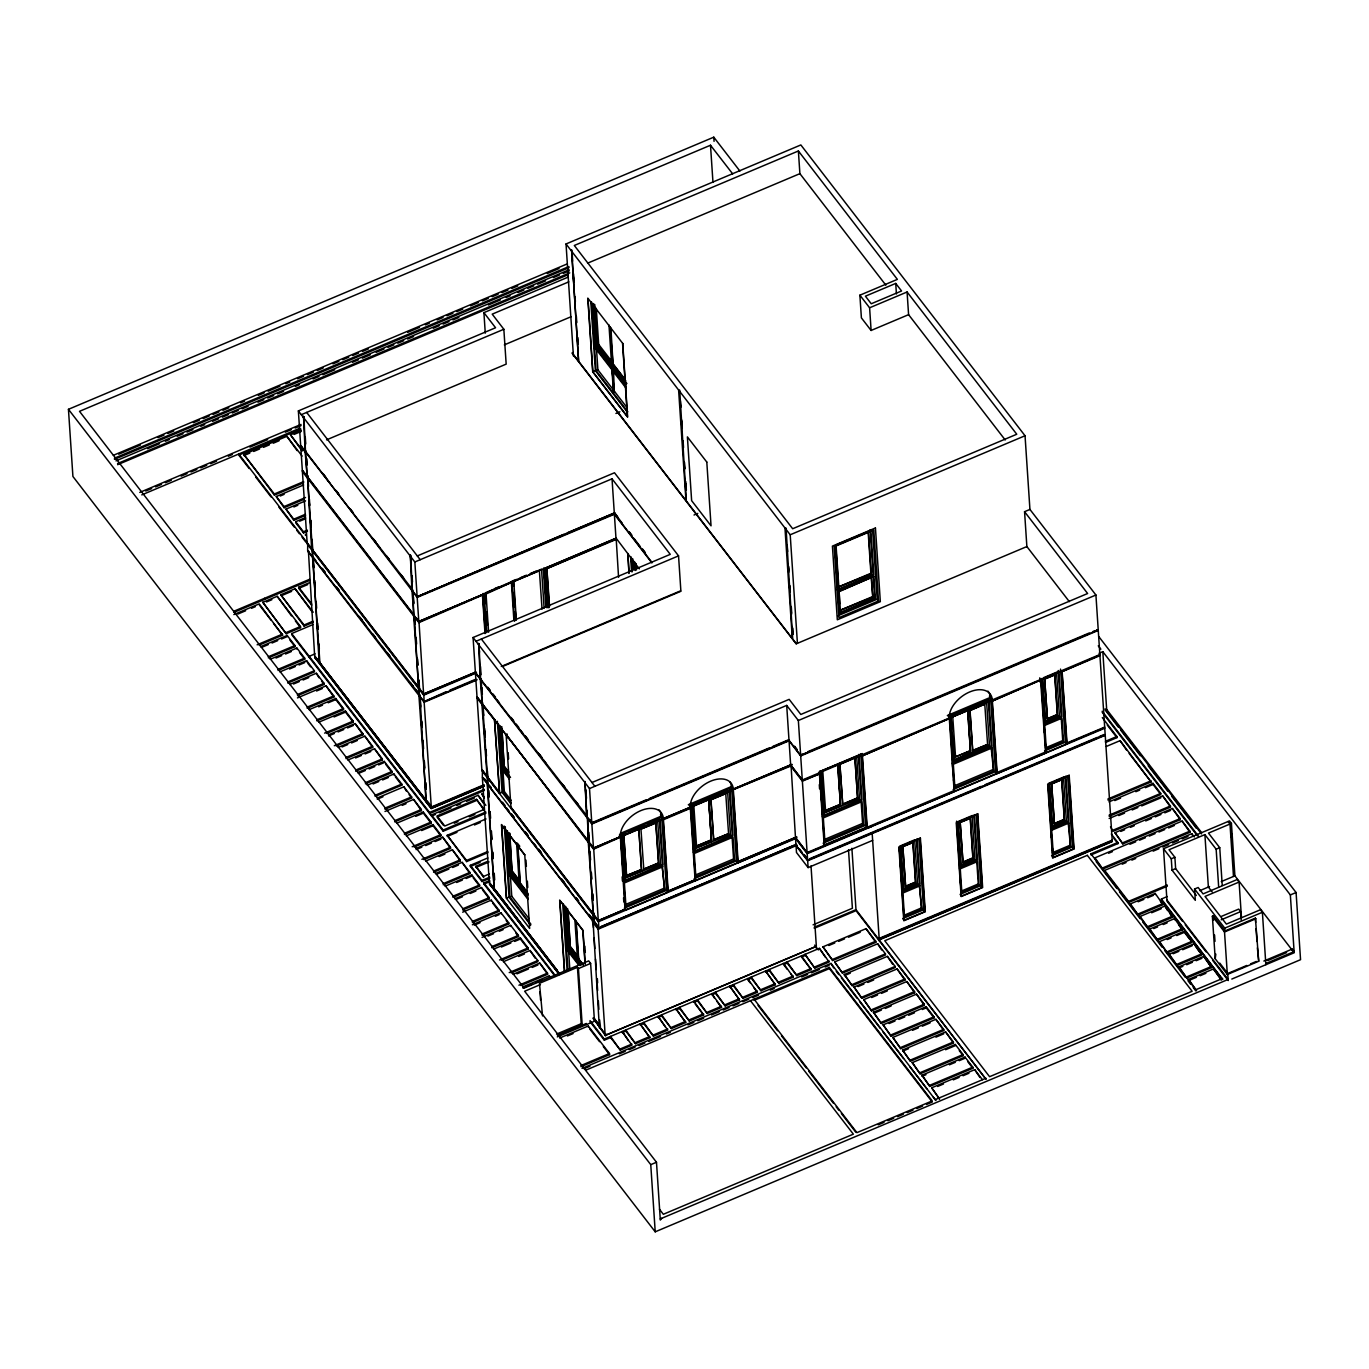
<?xml version="1.0" encoding="UTF-8"?>
<svg xmlns="http://www.w3.org/2000/svg" width="1369" height="1369" viewBox="0 0 1369 1369"><rect width="100%" height="100%" fill="white"/><g stroke="black" fill="none" stroke-linecap="round" stroke-linejoin="round"><path stroke-width="1.5" d="M483.924 786.285L431.201 808.531C430.807 802.422 420.505 794.944 431.115 807.111L484.01 784.762M618.566 577.273L616.153 538.205L546.779 567.468L549.26 607.562M302.891 470.799L307.152 476.326L305.184 452.112L300.735 446.328L307.152 542.963L311.602 548.747L307.546 476.84L413.917 614.818L411.949 590.604L306.297 452.318M312.834 556.105L307.58 477.405M415.697 689.548L419.598 694.596L312.491 556.909L311.704 539.078M319.918 662.938L312.543 557.474L418.914 695.452L426.255 800.454L319.507 662.322L425.879 800.317M320.312 663.435L319.884 662.459M311.995 549.26L418.743 687.375L413.626 615.828L413.044 590.809M418.88 694.887L414.345 615.896L414.927 624.35M415.954 618.839L415.868 617.71M476.823 679.452L424.116 701.681L419.256 695.401L418.606 679.691M477.593 697.42L482.23 703.426L480.262 679.212L475.419 672.932L481.837 769.583L487.056 775.983L481.922 704.436L481.358 679.418M484.558 778.875L487.894 783.188L482.658 704.505M426.649 800.951L425.964 801.738L420.009 695.657M427.077 801.926L431.338 807.556L484.044 785.327M494.911 720.385L482.316 704.932M593.427 914.321L593.547 921.474L487.569 784.009L487.056 770.422M559.647 973.855L494.945 889.559L494.277 890.346L487.604 784.574L490.923 787.654M495.39 890.534L557.474 971.169M593.838 915.022L593.941 921.97L598.783 928.268L598.51 921.063L510.962 807.351L593.41 913.962L588.294 842.414L587.729 817.379M593.547 921.474L588.328 831.787M605.577 1035.939L593.906 1018.45M796.741 836.887L737.925 861.683L795.475 837.469L795.543 838.598L598.356 921.748L593.496 915.467M412.343 591.1L417.186 597.397L418.794 621.492L482.418 594.659L485.02 633.59M418.794 621.492L616.153 538.205L639.323 568.888M416.262 617.847L418.965 621.372L423.603 694.032L475.556 672.076M431.303 806.991L424.15 702.246L419.308 695.965M587.01 817.687L591.87 823.984L593.462 848.078L620.345 836.733A24.488 15.35 -37.6 0 1 640.726 810.653A24.488 15.35 -37.6 0 1 663.366 818.594L668.26 892.28L668.021 891.168L695.076 879.805L695.161 880.934L690.267 807.248A24.488 15.35 -37.6 0 1 710.648 781.169A24.488 15.35 -37.6 0 1 733.288 789.109L738.182 862.795L796.792 837.452M598.287 920.618L625.171 909.29L598.287 920.618L593.65 847.959L590.159 843.424M867.279 828.365L871.728 826.5M1098.948 636.79L1296.084 892.52L1300.55 959.686L655.221 1231.826L72.916 476.48L68.45 409.314L713.779 137.174L739.893 171.039M732.689 173.88L710.494 145.234L79.505 411.333L524.156 988.11L588.687 960.901L590.621 963.417L594.471 1021.24L557.303 1036.898M573.423 356.043L566.03 243.973L800.848 144.943L1025.039 435.753L1029.933 509.439L1095.919 595.019L1098.229 629.877L800.66 755.363L789.006 740.27L786.696 705.411L589.509 788.561L591.819 823.419L789.006 740.27M871.112 330.494L861.392 317.865L859.886 295.191L897.362 279.379L798.384 150.984L574.313 245.479L792.668 528.742L1016.756 434.247L907.082 291.991L869.606 307.785L871.112 330.459L908.588 314.665L907.082 291.991M578.608 361.296L571.592 249.962L578.608 361.296L685.955 500.541L678.613 390.028L571.267 250.767M113.353 455.312L566.492 264.217M118.727 454.217L140.357 445.096M158.034 437.635L163.938 435.154M167.874 433.494L173.76 431.013M193.423 422.713L199.326 420.232M203.245 418.572L209.149 416.09M213.085 414.431L218.972 411.949M222.907 410.289L228.811 407.791M240.602 402.828L244.538 401.168M258.296 395.367L264.183 392.869M268.119 391.226L279.909 386.246M285.813 383.765L289.749 382.105M297.603 378.785L303.507 376.304M307.426 374.644L313.33 372.146M317.266 370.503L323.152 368.004M332.992 363.863L338.879 361.382M342.815 359.722L348.719 357.223M352.654 355.581L358.541 353.082M362.477 351.422L368.364 348.941M407.688 332.359L419.479 327.396M425.383 324.898L429.301 323.238M437.173 319.935L443.077 317.437M446.996 315.777L452.899 313.296M456.835 311.636L462.722 309.154M470.594 305.835L478.448 302.515M482.384 300.855L488.288 298.374M492.207 296.714L498.111 294.232M502.047 292.572L507.933 290.091M511.869 288.431L517.773 285.933M547.258 273.509L559.048 268.529M114.38 458.221L568.956 266.527M114.448 459.351L569.042 267.657M115.989 460.874L569.128 269.796M147.595 448.724L159.403 443.744M165.324 441.246L169.26 439.586M177.149 436.266L183.052 433.768M186.988 432.108L192.909 429.609M200.781 426.289L204.717 424.63M212.606 421.31L218.51 418.811M222.463 417.151L228.366 414.653M232.302 412.993L238.223 410.495M242.159 408.835L248.063 406.353M257.92 402.195L263.823 399.697M267.759 398.037L273.68 395.555M277.616 393.878L283.537 391.397M295.345 386.4L299.298 384.74M313.073 378.939L318.994 376.441M322.93 374.781L334.755 369.784M352.483 362.306L358.387 359.825M362.34 358.165L370.212 354.845M376.133 352.346L384.005 349.027M387.94 347.367L393.861 344.868M397.797 343.208L403.701 340.71M407.654 339.05L413.558 336.552M433.254 328.252L439.175 325.754M443.111 324.094L449.015 321.595M452.968 319.935L458.872 317.454M488.425 304.979L500.25 299.999M506.154 297.501L510.089 295.841M517.978 292.521L523.882 290.04M527.835 288.363L533.739 285.881M537.675 284.222L545.564 280.885M553.435 277.565L559.356 275.083M563.292 273.424L569.196 270.925M587.609 263.173L799.89 173.658L798.384 150.984M117.546 463.561L569.744 272.859M117.614 464.69L567.844 274.827M485.276 333.146L483.907 312.645L568.015 277.171M568.819 281.843L492.207 314.151L503.843 329.262L506.171 364.12L326.558 439.86M304.312 449.237L305.869 451.24L300.684 445.764L298.374 410.905L495.561 327.756L483.907 312.645M301.283 414.687L503.843 329.262M305.15 451.548L303.542 416.381L304.346 423.038M410.033 586.36L412.634 589.731L305.527 452.044L303.935 416.895M139.775 492.412L300.992 424.424M145.747 491.043L151.651 488.562M155.587 486.902L161.474 484.421M165.409 482.761L171.313 480.279M181.136 476.121L187.04 473.64M190.975 471.98L196.862 469.499M200.798 467.839L206.702 465.34M210.621 463.697L216.524 461.199M228.332 456.236L232.251 454.576M249.945 447.115L267.639 439.654M285.334 432.176L291.238 429.695M295.174 428.035L301.06 425.554M141.777 494.893L299.811 428.257M300.804 428.993L238.822 455.141L249.141 468.523M303.73 482.761L274.399 495.116L243.836 454.457L286.857 436.3L302.104 456.082M302.173 451.034L290.45 434.794L301.197 430.26M504.34 344.868L571.13 316.701M243.922 455.586L249.791 453.105M253.693 451.462L259.562 448.981M263.481 447.338L269.334 444.857M273.252 443.214L279.122 440.732M294.113 434.418L301.283 431.389M300.684 445.764L301.83 446.534M305.184 452.112L306.245 451.753M573.235 352.517L571.968 353.048L796.159 643.858L1026.87 546.556L1069.343 601.658M626.163 386.948L594.437 345.792L595.686 345.262L592.914 303.405M598.681 344.423L612.747 362.682L611.515 363.196L597.449 344.954L598.681 344.423L596.285 308.299M274.399 495.116L274.33 493.987L303.661 481.614M303.661 499.48L284.119 507.728L276.264 496.519L303.644 484.968M280.251 496.006L284.17 494.346M622.57 343.482L627.413 416.587L592.863 371.769L595.378 370.708L590.809 301.779M627.806 411.744L596.08 370.588L597.894 369.818L596.473 348.565M626.899 383.542L613.124 365.643L610.899 327.978M613.124 365.643L609.975 326.78M284.119 507.728L284.033 506.581L305.544 497.512M305.561 515.377L293.822 520.323L285.984 509.114L305.544 500.866M293.873 506.958L297.792 505.298M293.822 520.323L293.753 519.193L305.475 514.231M307.443 531.275L303.542 532.917L295.772 522.855L295.704 521.709L305.475 517.585M299.674 521.195L305.544 518.731M613.603 372.727L614.322 392.082L613.346 390.832L612.354 367.217M303.542 532.917L303.456 531.788L307.375 530.128M895.72 283.417L865.413 296.183L871.249 303.764L901.555 290.981L895.72 283.417L896.421 293.941M615.93 413.472L619.866 411.812M678.613 390.028L679.726 390.216L686.348 501.054L792.309 638.519L784.967 527.989L679.007 390.524M312.115 556.396L307.649 550.612L308.795 551.382M314.648 656.025L319.49 661.963L314.648 656.025L308.401 550.868M319.114 661.826L312.868 556.67M233.757 611.276L309.462 579.344M233.825 612.405L309.531 580.49M233.842 614.578L259.254 603.866L282.63 635.199L259.152 645.107M262.848 602.343L277.188 596.302L300.478 626.506L300.547 627.652L286.207 633.693L262.848 602.343L286.207 633.693M313.09 622.347L304.14 626.129L280.765 594.779L295.105 588.738L313.227 612.234M311.704 605.149L298.767 588.362L298.699 587.233L309.445 582.698M237.812 614.065L245.65 610.762M251.502 608.298L255.421 606.638M266.51 601.966L271.883 599.708M282.63 595.173L291.597 591.391M298.767 588.362L307.734 584.58M411.915 590.039L410.306 554.873L411.111 561.53M615.057 513.375L417.151 596.833L412.291 590.535L410.7 555.386M417.305 555.934L614.493 472.767L678.545 555.865L680.855 590.723L501.294 666.446M417.151 596.833L414.841 561.974L612.029 478.825L670.262 554.359L473.075 637.509L475.385 672.367L480.211 678.648L480.245 668.089M257.132 644.799L282.544 634.069M286.138 632.564L300.478 626.506M304.14 626.129L304.055 625L313.022 621.218M260.521 646.698L287.182 635.456L294.934 645.535L295.019 646.664L268.358 657.907M485.944 813.186L443.214 831.205L291.734 634.703L291.665 633.573L313.073 624.538M262.489 647.024L268.204 644.628M272.02 643.019L277.736 640.606M281.535 638.998L287.25 636.585L287.182 635.456M411.949 590.604L410.067 586.942M268.273 656.778L294.934 645.535M563.583 534.406L417.511 596.593L614.664 512.879L567.519 532.746M270.223 659.293L296.885 648.05L304.654 658.13L304.722 659.259L278.061 670.502M417.186 597.397L614.373 514.248L651.901 562.933M276.008 658.027L281.723 655.614M285.539 654.006L291.255 651.593M277.993 669.373L304.654 658.13M315.127 653.834L309.206 656.333L309.291 657.462M279.943 671.905L306.605 660.645L314.374 670.724L314.442 671.854L287.781 683.097M289.543 669.013L295.242 666.6M299.058 664.992L304.774 662.596M494.757 588.567L498.675 586.925M510.483 581.945L516.37 579.446M520.306 577.804L526.209 575.305M530.145 573.645L536.032 571.164M486.012 592.555L510.089 582.39M526.706 575.391L511.938 581.62L514.573 621.286M530.402 573.833L541.525 569.145L544.126 608.247M489.092 591.562L500.233 586.856M505.794 584.512L511.373 582.167L513.905 620.414M482.247 594.676L419.017 621.937L302.327 470.423M513.683 585.949L513.392 581.705L539.386 570.753L542.073 609.188M616.187 538.787L547.035 568.563L616.05 539.472M488.596 632.256L486.046 593.992L511.561 582.407M287.695 681.967L314.374 670.724M289.646 684.5L316.307 673.257L324.077 683.319L324.162 684.449L297.484 695.709M293.531 684.021L299.246 681.608M303.062 679.999L308.778 677.604M694.015 515.018L697.814 513.409M297.415 694.562L324.077 683.319M297.449 697.899L326.027 685.852L333.796 695.914L333.865 697.061L307.204 708.303M316.581 691.003L322.297 688.59M307.118 707.174L333.796 695.914M309.069 709.69L335.747 698.447L343.499 708.526L343.585 709.655L316.906 720.898M318.669 706.815L322.485 705.206M328.201 702.793L335.816 699.576L335.747 698.447M475.984 641.291L678.545 555.865M480.211 678.648L478.62 643.481L479.544 652.192M587.301 816.318L480.605 679.144L479.013 643.978M316.838 719.769L343.499 708.526M318.737 722.233L345.416 710.99L353.168 721.069L353.253 722.199L326.575 733.442M334.053 716.945L345.484 712.12L345.416 710.99M784.967 527.989L786.08 528.194L792.702 639.015L796.347 643.738M797.425 643.327L790.204 534.783L1025.039 435.753M324.607 733.117L353.168 721.069M418.914 695.452L419.975 695.093M423.603 694.032L476.104 672.076L476.532 673.137M475.608 672.658L423.825 694.477L424.116 701.681M328.457 734.828L355.119 723.585L362.888 733.664L362.956 734.794L336.295 746.037M475.745 673.206L423.688 695.178L418.828 688.881M328.526 735.974L334.241 733.562M338.057 731.953L343.773 729.54M347.572 727.932L353.288 725.519M503.279 666.19L680.889 591.288M445.918 691.824L424.476 701.441M449.819 690.181L475.197 679.469M424.15 702.246L476.857 680.017M480.262 679.212L481.323 678.836M334.31 745.711L362.888 733.664M338.16 747.44L364.838 736.18L372.59 746.259L372.676 747.388L346.015 758.631M342.045 746.961L347.76 744.548M351.576 742.939L357.292 740.526M836.818 561.838L835.706 545.084L870.752 530.47L873.73 575.151L837.725 590.33L837.143 589.577L873.148 574.398L870.171 529.717M838.855 587.404L836.065 545.547L868.476 531.891L871.266 573.748L838.495 586.942L870.906 573.269L868.117 531.412M345.929 757.502L372.59 746.259M347.88 760.035L374.541 748.792L382.31 758.854L382.379 759.983L355.718 771.243M355.581 757.947L361.296 755.534M365.095 753.943L370.811 751.53M355.649 770.097L382.31 758.854M357.6 772.629L384.261 761.386L392.03 771.449L392.099 772.595L365.437 783.838M359.568 772.955L365.283 770.559M369.1 768.95L374.815 766.537M378.614 764.929L384.33 762.516L384.261 761.386M365.352 782.709L392.03 771.449M501.807 726.631L504.134 766.554L508.481 772.184M367.303 785.224L393.964 773.981L401.733 784.061L401.802 785.19L375.14 796.433M373.087 783.958L378.802 781.545M382.618 779.936L388.334 777.524M1026.904 547.121L1024.56 511.698L1029.933 509.439M839.146 590.193L858.089 582.219M861.871 580.61L873.234 575.819L873.816 576.571L875.287 598.544L839.283 613.723L838.701 612.97L874.705 597.791L873.234 575.819M839.283 613.723L837.828 591.75L873.816 576.571M840.395 610.796L839.129 591.665L871.18 577.53L872.806 597.124L840.036 610.317L872.447 596.662M375.072 795.303L401.733 784.061M377.194 798.059L403.855 786.799L411.624 796.878L411.693 798.007L385.031 809.25M377.262 799.188L382.978 796.775M837.588 615.896L877.17 599.194L872.601 530.385M384.963 808.121L411.624 796.878M878.522 600.957L838.94 617.659L834.234 546.744L873.816 530.06L878.522 600.957L877.17 599.194M384.997 811.458L413.575 799.41L421.327 809.473L421.412 810.602L394.734 821.862M402.212 805.366L406.028 803.757M509.456 777.9L501.311 767.324L502.389 766.88L499.634 725.536M504.134 766.554L501.944 728.719M394.666 820.716L421.327 809.473M489.349 882.646L494.568 889.046L489.349 882.646L482.384 777.797L490.872 787.055M431.201 808.412L483.993 786.148M396.616 823.248L423.278 812.005L431.047 822.067L431.115 823.214L404.454 834.457M415.731 816.352L423.363 813.135L423.278 812.005M484.386 790.478L429.626 813.58L429.558 812.433L484.301 789.348M435.462 814.452L431.577 816.095L431.492 814.966L478.106 795.303L485.875 805.366M439.346 812.81L450.983 807.898M456.818 805.451L460.703 803.808M466.521 801.344L474.29 798.076M476.463 799.325L437.019 815.958L444.788 826.037L484.215 809.404L476.463 799.325L484.301 810.534M476.532 800.471L437.105 817.105L443.573 825.49M404.385 833.327L431.047 822.067M497.358 721.275L502.081 792.292L499.565 793.353L494.5 719.7L499.565 793.353L481.837 769.583M511.099 802.696L502.953 792.121L504.34 791.539L502.799 768.163M406.319 835.843L432.998 824.6L440.75 834.679L440.835 835.809L414.174 847.052M421.635 830.555L433.066 825.729L432.998 824.6M454.251 823.214L457.999 821.622M469.276 816.865L474.906 814.504M443.214 831.205L443.145 830.059L485.858 812.039M412.189 846.726L440.75 834.679M416.039 848.438L442.7 837.195L450.469 847.274L450.538 848.404L423.877 859.646M487.997 852.579L466.641 861.58L447.184 835.312L486.029 818.936M416.108 849.584L421.823 847.171M425.639 845.563L431.355 843.15M435.154 841.541L440.869 839.146M447.269 836.442L456.972 832.352M474.444 824.977L480.279 822.529M586.582 816.626L584.991 781.459L586.976 817.122L591.819 823.419M591.973 782.52L789.16 699.354L800.814 714.464L1087.619 593.513L1024.56 511.698M421.892 859.321L450.469 847.274M425.759 861.05L452.42 849.807L460.189 859.869L460.258 860.998L433.597 872.241M439.158 856.549L444.874 854.153M433.511 871.112L460.189 859.869M435.428 873.593L462.089 862.333L469.858 872.412L469.926 873.542L443.265 884.785M466.641 861.58L466.572 860.451L487.929 851.45M800.66 755.363L798.349 720.505L1095.919 595.019M437.395 873.918L448.827 869.093M452.643 867.484L458.358 865.088M489.811 878.282L482.042 881.568L470.406 866.457L470.32 865.328L487.809 857.952M511.339 807.488L511.031 808.48L506.136 734.794L588.602 841.405L586.89 810.157M470.406 866.457L480.108 862.367M586.976 817.122L587.284 810.67M483.685 877.529L475.847 866.337L487.124 861.58M475.933 867.467L489.075 861.922M443.18 883.655L469.858 872.412M591.442 822.906L645.74 800.009M649.659 798.367L769.053 748.004M772.972 746.362L788.63 739.756M588.841 818.833L592.195 823.18L789.383 740.03M591.87 823.984L789.057 740.834L800.694 755.945L807.624 860.228L1105.194 734.742L1098.263 630.459L800.694 755.945M445.13 886.188L471.792 874.945L479.561 885.007L479.629 886.137L452.968 897.397M456.63 882.492L462.346 880.096M466.162 878.487L471.877 876.074L471.792 874.945M489.246 874.021L483.616 876.4L475.847 866.337M482.042 881.568L481.974 880.438L489.743 877.153M528.006 898.064L508.293 872.481L509.371 872.019L506.598 830.418M555.164 976.405L483.993 884.083L483.907 882.954L489.777 880.472M528.006 894.915L510.243 871.865L511.133 871.488L508.566 832.643M452.899 896.25L479.561 885.007M520.066 881.773L512.023 871.334L509.816 833.208M483.993 884.083L489.845 881.602M454.85 898.783L481.512 887.54L489.281 897.602L489.349 898.749L462.688 909.991M456.818 899.108L462.534 896.712M470.166 893.495L475.864 891.082M800.266 754.867L806.033 753.104M807.624 751.769L1089.245 632.991M1093.181 631.331L1097.51 630.185M620.362 833.396L661.432 816.078A24.488 15.35 -37.6 0 0 659.019 809.832M688.316 804.732L731.337 786.593L733.288 789.109L791.932 764.33M631.708 830.983L637.475 828.553M699.696 802.32L705.463 799.872M625.137 834.132L621.269 835.774L624.298 881.533L663.007 865.208L659.978 819.449L648.358 824.343M629.004 832.506L634.805 830.059M638.69 828.416L644.491 825.969M729.882 789.964L732.928 835.723L694.22 852.048L691.174 806.29L702.793 801.395M706.661 799.753L727.949 790.786M625.428 878.59L622.57 835.672L657.685 820.852L660.543 863.788L624.931 877.974L641.599 870.941L638.844 829.426M690.096 807.282L690.335 808.377L663.452 819.723L663.195 818.628L690.267 807.248M695.332 849.122L692.474 806.187L727.606 791.385L730.447 834.303L694.853 848.489L711.504 841.456L708.663 798.538L711.504 841.456M593.462 848.078L790.649 764.912L802.302 780.022L1099.872 654.536M620.174 836.767L593.684 848.523L477.028 697.026M620.739 836.87L619.387 835.107L661.672 817.276L663.024 819.038L667.884 892.143L625.599 909.974L620.739 836.87L690.13 807.847M791.966 764.895L690.643 807.385L689.292 805.622L731.576 787.791L732.945 789.554L737.788 862.658L695.503 880.489L690.592 805.52L691.174 806.29M643.789 869.401L640.949 829.084L655.819 822.82L658.66 863.12L643.618 869.178L658.489 862.898L655.819 822.82M713.694 839.916L710.853 799.599L725.895 793.558L711.024 799.821L713.694 839.916L728.565 833.653L725.724 793.336M655.991 823.026L640.949 829.084M517.927 845.289L520.152 883.416L517.482 843.321L519.775 846.299M462.602 908.862L489.281 897.602M462.654 912.182L491.214 900.135L498.983 910.214L499.069 911.343L472.391 922.586M504.322 826.123L509.046 897.14L506.53 898.201L501.67 825.096L524.567 854.804M530.881 924.161L509.918 896.986L511.749 896.216L510.346 875.219M947.348 715.525L990.369 697.386A24.488 15.35 -37.6 0 0 987.956 691.14M990.591 698.584L948.306 716.415L949.675 718.177L991.96 700.346L990.591 698.584L995.451 771.688L996.82 773.451L954.518 791.282L949.607 716.312L988.315 700.004M1098.999 653.287L1102.815 651.678L1290.351 894.932L1294.184 952.756L1231.809 979.057M951.831 728.616L951.01 716.346L954.86 714.738M958.711 713.112L964.478 710.682M985.03 702.383L988.897 700.757L991.943 746.516L953.235 762.841L950.206 717.082L971.477 708.098M975.361 706.472L981.162 704.025M1043.537 677.706L1058.819 671.272L1061.848 716.74L1044.65 723.996L1044.068 723.243L1061.266 715.987L1058.237 670.519M840.053 764.278L854.923 757.998L857.593 798.093L842.722 804.356L839.881 764.056L842.722 804.356M1099.94 655.665L1062.31 671.546L1099.375 655.289M972.709 750.708L969.885 710.391L984.756 704.128L970.056 710.614L972.709 750.708L987.579 744.445L984.756 704.128M1044.65 678.87L1054.849 674.866L1057.484 714.669L1047.456 718.896L1044.65 678.87L1047.456 718.896M1044.821 679.092L1054.849 674.866M472.322 921.457L498.983 910.214M472.373 924.777L500.934 912.729L508.703 922.809L508.772 923.938L482.11 935.181M474.341 925.119L480.057 922.706M495.304 916.272L499.103 914.68M482.042 934.052L508.703 922.809M626.472 875.578L641.513 869.52L626.472 875.578L623.802 835.484L626.643 875.801M711.247 839.83L696.376 846.093L711.418 840.053L708.748 799.958M482.076 937.389L510.654 925.341L518.406 935.403L518.492 936.533L491.813 947.776M713.523 839.693L728.565 833.653M487.86 936.105L493.576 933.692M499.291 931.279L503.107 929.688M659.379 818.679L662.425 864.455L623.716 880.763L624.298 881.533M729.437 791.282L732.329 834.97L693.638 851.296L694.22 852.048M663.109 866.628L624.401 882.954L625.941 906.038L664.632 889.713L662.117 865.345L664.632 889.713M695.846 876.554L694.305 853.469L733.014 837.143L734.554 860.228L695.846 876.554L694.853 875.27L733.562 858.945L732.175 837.965M491.745 946.646L518.406 935.403M493.644 949.128L520.323 937.868L528.075 947.947L528.16 949.076L501.482 960.319M501.345 947.04L510.859 943.019M514.676 941.427L520.391 939.014L520.323 937.868M840.275 804.27L825.404 810.551L840.446 804.493L837.606 764.176M842.551 804.151L857.422 797.87M970.262 750.623L955.391 756.886L970.433 750.845L967.609 710.528L952.738 716.791L955.562 757.108M856.618 755.825L859.475 798.76L823.881 812.929L840.532 805.913L837.777 764.398L822.735 770.456L825.575 810.756M1047.285 718.674L1057.313 714.447L1054.678 674.643M972.538 750.486L987.579 744.445M986.621 702.177L989.462 745.095L954.347 759.915L970.535 752.248L967.678 709.33M858.911 754.405L861.94 800.181L823.248 816.489L822.666 815.736L861.358 799.41L858.466 755.739M988.452 702.075L991.361 745.763L952.653 762.088L953.235 762.841M1045.899 723.619L1057.364 718.793M824.874 840.994L823.334 817.909L862.042 801.584L863.582 824.686L824.874 840.994L823.881 839.727L862.59 823.402L861.187 802.405M1046.292 748.792L1044.735 725.416L1061.933 718.16L1063.491 741.536L1046.292 748.792L1045.266 743.555M954.86 787.346L953.337 764.261L992.029 747.936L991.053 746.653L993.569 771.021L954.86 787.346L953.457 779.765M663.657 888.43L624.948 904.755L625.941 906.038M499.514 959.994L528.075 947.947M599.382 1027.914L593.051 921.337L593.462 927.617M624.23 908.212L666.532 890.38L661.809 819.364M694.151 878.727L736.436 860.896L731.713 789.879M593.941 921.97L594.095 913.157M695.076 879.805L668.021 891.168M625 909.307L598.51 921.063L593.804 914.458M668.055 891.732L694.939 880.404M503.364 961.722L530.025 950.48L537.795 960.542L537.863 961.671L511.202 972.931M518.68 956.435L524.395 954.022M1102.815 651.678L1106.665 709.484L1105.228 710.083L1118.251 726.99M598.407 927.771L594.659 921.679M601.077 926.642L793.644 845.46M795.611 844.639L796.707 844.844M598.441 928.336L796.33 844.331M811.013 865.961L816.352 946.39L605.184 1035.443L598.133 929.175L796.758 845.409M580.08 965.607L566.526 948.015L567.605 947.553L564.832 905.953M581.243 963.964L568.477 947.399L569.367 947.023L566.783 908.177M509.217 972.589L537.795 960.542M578.3 957.307L570.24 946.869L568.186 910.864M953.885 786.063L992.576 769.737M1045.54 747.816L1062.738 740.561L1061.18 717.185M860.742 754.319L865.465 825.336L823.18 843.167L824.532 844.93L866.817 827.098L861.957 753.994L819.672 771.842L824.532 844.93M513.067 974.317L539.745 963.074L547.497 973.137L547.583 974.283L520.922 985.526M953.166 789.519L995.451 771.688M1044.598 750.965L1065.373 742.203L1060.513 669.099M516.952 973.838L528.383 969.03M532.199 967.421L537.914 965.008M954.107 790.597L807.111 852.579L795.475 837.469L791.025 765.049M1104.697 727.093L1066.862 742.991L1067.118 744.103L1062.087 671.015M1066.913 743.555L1104.201 727.846M1066.742 743.966L1045.95 752.728L1041.107 679.623L1061.882 670.861L1066.742 743.966L1065.373 742.203M1104.766 728.222L807.197 853.708L795.543 838.598L795.971 845.118L807.624 860.228M809.918 858.585L981.265 786.336M985.201 784.677L1097.459 737.326M1099.427 736.505L1104.081 734.537L1104.509 735.598M804.373 855.3L807.984 859.989L1104.133 735.102M872.652 840.378L808.121 867.604L807.659 860.793L1105.228 735.307L1112.295 841.576L879.257 939.853M583.297 964.786L578.693 958.813L577.496 959.104L574.912 920.259M518.937 985.201L547.497 973.137M522.787 986.912L549.448 975.669L549.534 976.799M1105.399 741.331L1116.882 736.488L1102.319 717.613M522.855 988.059L532.387 984.037M536.203 982.429L541.902 980.016M1105.485 742.46L1116.95 737.634L1116.882 736.488M557.474 1035.375L582.184 1024.953L578.437 968.567L577.461 967.301L539.472 983.336L542.518 1015.918M540.43 984.585L524.652 991.242L656.487 1162.247L660.32 1220.053L661.689 1218.324M578.437 968.567L590.621 963.417M1106.374 746.43L1120.082 740.646L1151.107 781.939L1108.034 800.095M915.074 839.676L899.792 846.128L902.821 891.595L901.538 880.507M972.435 815.479L957.153 821.93L960.182 867.398L959.601 866.645L976.781 859.39L973.907 815.992M1063.884 776.925L1048.586 783.376L1051.614 828.844L1051.033 828.091L1068.231 820.835L1065.339 777.438M956.623 823.026L977.415 814.264L982.257 887.369L961.483 896.13L960.131 894.368L980.906 885.606L976.183 814.589M902.821 846.47L913.003 842.465L915.656 882.269L905.628 886.496L902.821 846.47L905.628 886.496M960.182 822.273L970.364 818.268L973.017 858.072L962.989 862.299L960.182 822.273L962.989 862.299M1051.614 783.718L1061.814 779.714L1064.449 819.518L1054.421 823.744L1051.614 783.718L1054.421 823.744M902.992 846.692L913.003 842.465M960.354 822.495L970.364 818.268M1051.786 783.941L1061.814 779.714M1107.949 798.966L1151.038 780.809M813.1 924.828L852.391 908.263L848.506 849.79M905.457 886.273L915.485 882.047L912.832 842.243M962.818 862.076L972.846 857.85L970.193 818.046M1054.25 823.522L1064.278 819.295L1061.642 779.491M556.516 1034.108L581.209 1023.704L577.461 967.301M1108.993 801.875L1152.972 783.325L1160.741 793.387L1160.809 794.533L1109.181 816.3M814.213 927.275L855.984 909.666L851.894 848.284M1114.811 800.574L1120.544 798.161M1135.842 791.71L1139.658 790.101M1145.408 787.688L1153.057 784.454L1152.972 783.325M557.748 1035.529L586.308 1023.482L586.377 1024.611M902.239 890.843L919.42 883.587L916.546 840.172M814.264 928.302L856.053 910.676L986.074 1079.354L855.984 909.666M902.154 892.023L920.002 884.34L916.99 838.872M974.352 814.675L977.363 860.143L959.515 867.843L959.806 872.087M1051.512 837.794L1050.947 829.289L1068.813 821.605L1065.784 776.12M920.105 885.76L902.907 893.016L904.464 916.391L921.662 909.136L919.352 884.785L921.662 909.136M1053.257 853.64L1051.7 830.264L1068.898 823.009L1068.145 822.033L1070.455 846.401L1053.257 853.64L1052.076 846.299M559.681 1038.044L588.259 1025.997L609.462 1053.514L609.53 1054.643L580.969 1066.691M567.382 1035.974L573.098 1033.561M599.588 1019.802L600.358 1025.946M1109.112 815.171L1160.741 793.387M1109.147 818.491L1162.675 795.902L1170.444 805.982L1170.512 807.111L1113.151 831.308L1110.499 826.808M1118.781 815.582L1124.514 813.169M1132.163 809.952L1137.896 807.522M1141.729 805.913L1160.844 797.853M592.965 1018.245L605.902 1035.135L815.633 946.578L815.702 947.707M628.303 1040.474L622.176 1031.49L631.948 1045.197L620.294 1050.109L610.523 1036.401L610.608 1037.548L604.328 1040.183L604.259 1039.054L819.364 948.341L829.135 962.031L814.777 968.088L805.023 954.381L814.777 968.088M822.957 946.835L866.029 928.661L875.715 941.222L875.784 942.368L832.711 960.525L822.957 946.835L832.711 960.525M622.262 1032.637L625.838 1031.114L625.77 1029.984L635.524 1043.674L649.864 1037.634L640.11 1023.944L649.864 1037.634M640.179 1025.073L643.772 1023.55L643.687 1022.421L653.458 1036.128L667.798 1030.07L658.027 1016.38L665.368 1026.938M658.113 1017.509L661.689 1016.003L661.621 1014.857L671.375 1028.564L685.715 1022.506L675.961 1008.816L685.715 1022.506M676.029 1009.946L679.623 1008.44L679.537 1007.31L689.309 1021L703.649 1014.959L693.878 1001.252L693.963 1002.382L697.54 1000.876L697.471 999.746L707.225 1013.436L721.566 1007.396L711.812 993.689L714.31 997.967M711.88 994.835L715.474 993.312L715.388 992.183L725.159 1005.89L739.5 999.832L729.728 986.142L739.5 999.832M729.814 987.271L733.39 985.766L733.322 984.619L743.076 998.326L757.416 992.268L747.662 978.578M775.35 984.722L765.596 971.015L775.35 984.722L761.01 990.762L751.239 977.072L751.324 978.202L747.731 979.708L750.161 982.856M765.665 972.144L769.241 970.638L769.173 969.509L778.927 983.199L793.267 977.158L783.513 963.451M801.447 955.904L811.201 969.594L796.861 975.652L787.107 961.945L787.175 963.074L783.581 964.597L787.226 969.303M805.092 955.528L801.515 957.034L811.201 969.594M828.895 945.483L834.765 943.001M838.684 941.359L844.553 938.877M848.472 937.235L860.228 932.272M903.711 915.416L920.892 908.16M961.825 892.194L960.268 868.819L977.466 861.563L979.023 884.956L961.825 892.194L961.072 891.219L978.27 883.963L976.85 862.71M1052.504 852.665L1069.702 845.409M918.821 838.786L923.545 909.803L902.77 918.565L904.122 920.327L924.896 911.566L920.036 838.461L899.262 847.223L904.122 920.327M1051.563 855.813L1072.338 847.052L1067.632 776.035M1113.083 830.179L1170.444 805.982M1073.707 848.814L1052.915 857.576L1048.072 784.471L1068.847 775.71L1073.707 848.814L1072.338 847.052M1115.016 832.694L1172.377 808.497L1180.146 818.576L1180.232 819.706L1122.854 843.903L1115.016 832.694L1122.854 843.903M1120.835 831.411L1124.651 829.785M1130.4 827.372L1134.216 825.764M1145.699 820.921L1151.432 818.508M1155.248 816.882L1160.98 814.469M1164.814 812.861L1170.546 810.431M1112.278 841.285L879.24 939.562L878.984 938.467L1112.193 840.155M879.018 939.031L1112.056 840.754M580.884 1065.561L609.462 1053.514M620.208 1048.979L631.862 1044.051M635.456 1042.545L649.796 1036.504M653.372 1034.981L667.713 1028.94M671.306 1027.434L685.647 1021.377M689.223 1019.871L703.563 1013.813M707.157 1012.307L721.497 1006.266M725.074 1004.743L739.414 998.703M743.008 997.197L757.348 991.139M760.924 989.633L775.282 983.575M778.858 982.069L793.199 976.029M796.792 974.506L811.132 968.465M814.709 966.959L829.049 960.901M832.643 959.395L875.715 941.222M582.047 1068.402L831 963.417L935.883 1100.522L933.299 1097.168M834.645 961.911L877.666 943.771L885.435 953.834L885.503 954.98L842.483 973.119L834.645 961.911L842.483 973.119M1118.199 843.458L1090.99 854.941L1090.922 853.811L1117.806 842.465L1111.286 833.995M584.084 1068.71L589.953 1066.229M619.353 1053.839L625.239 1051.358M629.158 1049.698L635.045 1047.217M638.964 1045.574L644.85 1043.092M648.769 1041.433L660.525 1036.47M666.412 1033.989L670.331 1032.346M687.974 1024.902L693.843 1022.421M697.762 1020.761L703.649 1018.279M711.486 1014.977L719.341 1011.674M723.26 1010.014L729.129 1007.533M733.048 1005.89L738.935 1003.409M742.854 1001.749L748.74 999.267M752.659 997.625L758.546 995.143M770.302 990.181L774.221 988.521M801.669 976.953L807.539 974.471M811.458 972.829L819.312 969.509M825.182 967.027L829.101 965.385M1122.785 842.756L1180.146 818.576M585.932 1070.113L829.34 967.455L932.221 1100.898L856.926 1132.642L754.062 999.199L754.131 1000.328L829.426 968.585L829.34 967.455M1094.978 857.833L1182.097 821.092L1189.849 831.154L1189.935 832.301L1102.815 869.041L1094.978 857.833L1095.046 858.962M1108.599 853.246L1112.467 851.621M1129.887 844.262L1135.705 841.815M1139.573 840.19L1145.374 837.742M1149.258 836.1L1155.06 833.653M1158.927 832.027L1164.745 829.563M1168.613 827.937L1174.414 825.49M842.414 971.99L885.435 953.834M844.348 974.506L887.369 956.366L895.138 966.428L895.206 967.558L852.185 985.714L844.348 974.506L852.185 985.714M844.416 975.635L850.286 973.154M1102.729 867.895L1189.849 831.154M1104.749 871.557L1104.68 870.41L1191.8 833.67L1194.316 836.938M1122.169 864.198L1126.054 862.573M1131.855 860.126L1135.722 858.483M1153.143 851.142L1158.961 848.694M1162.829 847.052L1168.647 844.605M1172.514 842.979L1178.315 840.532M1182.183 838.889L1188.001 836.442M1182.628 921.423L1167.004 901.161L1163.513 848.729L1229.482 820.904L1231.433 823.419L1234.906 875.852L1292.901 951.079M1218.667 886.958L1216.151 849.208L1204.891 834.611L1169.04 849.738L1174.876 857.285L1175.629 868.613L1196.335 895.48M1231.433 823.419L1208.485 833.105L1219.745 847.702L1222.243 885.452M852.117 984.568L895.138 966.428M854.051 987.083L897.071 968.944L904.841 979.023L904.909 980.153L861.888 998.292L854.051 987.083L861.888 998.292M858.038 986.57L863.907 984.106M867.826 982.446L873.679 979.982M1241.461 917.709L1239.099 882.047L1237.148 879.531L1203.094 893.906L1198.166 887.506L1194.572 889.011L1195.325 900.34L1172.035 870.136L1171.282 858.791L1174.876 857.285M1230.697 834.474L1232.117 833.875M1230.885 837.315L1232.305 836.716M861.82 997.162L904.841 979.023M1216.151 849.208L1219.745 847.702M863.753 999.678L906.774 981.539L914.543 991.601L914.629 992.747L871.591 1010.887L863.753 999.678L871.591 1010.887M1172.035 870.136L1175.629 868.613M871.659 997.522L877.529 995.041M881.431 993.398L887.3 990.916M871.523 1009.757L914.543 991.601M1167.346 886.188L1128.621 902.513L1128.552 901.384L1167.278 885.059M1130.452 903.865L1155.196 893.427L1163.034 904.635L1138.289 915.074L1130.452 903.865L1130.537 904.995M873.456 1012.273L916.494 994.134L924.246 1004.196L924.332 1005.325L881.311 1023.482L873.456 1012.273L881.311 1023.482M875.493 1012.581L881.362 1010.1M885.281 1008.457L891.133 1005.975M1138.152 901.777L1143.851 899.382M1147.667 897.773L1153.365 895.36M1161.408 899.022L1222.705 979.571L1161.477 900.152L1161.408 899.022L1167.261 896.541M881.225 1022.335L924.246 1004.196M1138.221 913.927L1162.966 903.506M1199.826 890.654L1209.563 886.547M1221.268 881.602L1234.906 875.852M883.176 1024.851L926.197 1006.711L933.949 1016.791L934.034 1017.92L891.014 1036.059L883.176 1024.851L891.014 1036.059M1140.155 916.443L1164.899 906.021L1172.737 917.23L1148.009 927.652L1140.155 916.443L1140.24 917.589M889.114 1023.516L894.984 1021.052M898.885 1019.392L904.755 1016.927M908.674 1015.268L914.526 1012.803M922.364 1009.501L926.265 1007.841L926.197 1006.711M1151.654 912.764L1161.169 908.759M1239.099 882.047L1205.028 896.421L1226.384 924.109L1260.438 909.752L1262.389 912.267L1265.863 964.7M1147.924 926.522L1172.668 916.083M890.928 1034.93L933.949 1016.791M892.879 1037.445L935.9 1019.306L943.669 1029.368L943.737 1030.515L900.716 1048.654L892.879 1037.445L900.716 1048.654M1149.874 929.038L1174.602 918.599L1182.44 929.808L1157.712 940.246L1149.874 929.038L1149.943 930.167M912.507 1030.327L918.377 1027.862M922.278 1026.22L930.099 1022.917M1153.742 928.576L1157.558 926.967M1163.256 924.554L1167.072 922.946M900.631 1047.525L943.669 1029.368M1157.626 939.117L1182.371 928.678M1224.04 931.348L1255.407 918.12L1258.71 961.26L1227.343 974.488L1215.21 958.762L1212.386 916.255L1213.293 915.861L1224.93 930.971L1224.742 928.148L1194.572 889.011M902.582 1050.04L945.603 1031.901L953.372 1041.963L953.44 1043.092L910.419 1061.249L902.582 1050.04L910.419 1061.249M1159.577 941.632L1184.305 931.194L1192.142 942.402L1167.415 952.841L1159.577 941.632L1159.646 942.762M1221.234 916.46L1238.705 909.102L1240.639 911.617L1241.204 920.122M902.65 1051.17L908.52 1048.688M935.9 1037.154L943.72 1033.852M1167.261 939.545L1171.06 937.953M1176.775 935.54L1184.39 932.323L1184.305 931.194M1221.216 919.797L1240.639 911.617M655.221 1231.826L650.754 1164.66L656.487 1162.247M1290.351 894.932L1296.084 892.52M910.351 1060.102L953.372 1041.963M1167.329 951.695L1192.074 941.273M1224.742 928.148L1262.389 912.267M912.284 1062.618L955.305 1044.479L963.074 1054.558L963.143 1055.687L920.122 1073.826L912.284 1062.618L920.122 1073.826M1169.28 954.21L1194.008 943.789L1201.862 954.997L1177.118 965.419L1169.28 954.21L1169.348 955.357M1227.343 974.488L1224.519 931.981L1255.886 918.753M945.603 1049.732L955.374 1045.608L955.305 1044.479M1173.165 953.748L1178.863 951.335M1182.679 949.727L1192.194 945.722M920.054 1072.697L963.074 1054.558M1177.049 964.289L1201.777 953.851M921.987 1075.213L965.008 1057.073L972.777 1067.136L972.846 1068.282L929.825 1086.421L921.987 1075.213L929.825 1086.421M1178.983 966.805L1203.727 956.366L1211.565 967.575L1186.82 978.014L1178.983 966.805L1179.051 967.934L1182.867 966.343M922.056 1076.342L925.974 1074.699M949.436 1064.808L955.305 1062.327M959.224 1060.684L965.094 1058.203L965.008 1057.073M1186.666 964.734L1192.382 962.321M1196.181 960.713L1201.896 958.317M1215.21 958.762L1215.826 954.125M929.756 1085.292L972.777 1067.136M1186.752 976.884L1211.479 966.446M931.69 1087.807L939.528 1099.016L931.69 1087.807L974.711 1069.668L982.463 1079.713M1196.369 977.312L1188.754 980.529L1188.686 979.4L1213.43 968.961L1221.182 979.04M937.628 1086.456L943.498 1083.991M953.286 1079.867L959.156 1077.386M963.057 1075.743L968.927 1073.262M1200.185 975.721L1205.884 973.308M1226.864 973.855L1246.8 965.453M1250.616 963.844L1256.331 961.432M935.814 1099.375L986.005 1078.224M1222.62 978.424L1195.736 989.77L1195.804 990.899L1193.22 987.545M1263.861 961.038L1292.182 949.093L1294.116 951.609L1265.795 963.554M878.248 1124.822L884.032 1122.375M887.899 1120.749L893.683 1118.319M897.551 1116.676L903.335 1114.246M907.202 1112.621L912.986 1110.173M916.854 1108.548L922.638 1106.101M926.505 1104.475L932.289 1102.028M1267.711 960.576L1286.586 952.619M660.252 1218.923L1228.147 979.434L1166.936 900.015M600.375 926.95L795.646 845.203M307.649 550.612L307.717 543.356M314.75 657.445L319.525 662.528M487.176 783.496L482.35 777.233L482.418 769.96M494.603 889.628L489.452 884.066M546.779 567.468L549.551 606.381M1040.543 679.52L1045.608 753.172L997.197 773.588L992.303 699.901L989.393 696.119M992.131 699.935L992.303 699.901A24.488 15.35 -37.6 0 0 969.663 691.961A24.488 15.35 -37.6 0 0 949.282 718.041L949.111 718.075M807.676 777.763L807.744 778.893M663.195 818.628L660.457 814.812M1045.351 752.06L997.128 772.458M627.977 553.538L628.936 573.457M482.247 703.803L494.876 719.82M418.76 687.734L423.825 694.477L307.152 542.963M487.056 776.343L499.309 792.24M600.016 1026.185L593.872 1017.886M1098.263 645.792L1100.864 649.163M799.89 173.658L885.846 285.163M908.588 314.665L1005.205 439.979M859.886 295.191L869.606 307.785M1097.544 630.75L1097.117 629.672M1228.061 821.52L1229.995 824.035L1233.486 876.451M1106.665 709.484L1201.725 832.797M1105.091 708.885L1201.503 833.943M1120.852 730.361L1140.377 755.705M1148.197 765.836L1167.723 791.162M1171.642 796.245L1196.369 828.331M1102.165 711.247L1198.577 836.305M1102.233 712.376L1197.345 835.757M1107.247 725.04L1116.95 737.634M1126.601 750.144L1120.082 740.646M1129.185 753.498L1151.107 781.939M1153.057 784.454L1159.526 792.839M1170.512 807.111L1162.675 795.902M1180.232 819.706L1172.377 808.497M1189.935 832.301L1182.097 821.092M1212.13 891.904L1208.382 887.044L1204.891 834.611M1258.71 961.26L1257.375 947.878M1163.513 848.729L1171.282 858.791M1212.386 916.255L1224.519 931.981M1062.738 740.561L1063.491 741.536M1044.735 725.416L1043.982 724.423L1044.547 732.928M1219.745 963.091L1227.753 973.479L1228.233 980.563M1185.246 924.811L1206.089 951.849M1212.592 960.285L1226.915 978.886M1113.972 838.512L1117.891 843.595L1117.806 842.465M1160.45 901.281L1163.034 904.635M1167.569 910.505L1164.899 906.021M1170.153 913.859L1172.737 917.23M1178.555 924.777L1182.44 929.808M1184.39 932.323L1189.558 939.048M1199.261 951.626L1194.008 943.789M1211.565 967.575L1203.727 956.366M1221.268 980.17L1213.43 968.961M1104.68 870.41L1128.552 901.384M1188.686 979.4L1196.523 990.608L1090.922 853.811M1096.175 861.649L1116.882 888.515M1119.466 891.869L1140.172 918.719M1142.756 922.09L1162.161 947.262M1164.745 950.616L1185.451 977.483M1188.052 980.837L1190.636 984.191M1050.947 829.289L1051.7 830.264M951.01 716.346L954.347 759.915M970.535 752.248L968.157 709.946M839.129 591.665L839.625 603.951M566.03 243.973L570.873 250.27M785.361 528.485L790.204 534.783M953.337 764.261L952.345 762.978L952.619 767.17M613.295 364.12L624.812 379.059M613.021 364.24L625.821 380.822M626.369 383.765L596.559 345.108L593.838 303.935M595.686 345.262L626.146 384.775M626.249 388.368L594.522 347.213L596.08 370.588M597.894 369.818L627.19 407.842M595.378 370.708L627.378 412.206M573.371 354.503L578.214 360.8M980.906 885.606L982.257 887.369M978.27 883.963L979.023 884.956M786.696 705.411L798.349 720.505M865.465 825.336L866.817 827.098M862.59 823.402L863.582 824.686M923.545 909.803L924.896 911.566M614.664 512.879L617.659 516.746M629.381 531.959L631.982 535.347M642.403 548.866L645.021 552.237M794.516 746.173L797.1 749.527M840.532 805.913L838.17 763.611M614.698 513.443L622.399 523.42M628.816 531.737L631.383 535.074M633.95 538.393L640.367 546.727M642.917 550.047L645.483 553.367M794.516 746.687L797.083 750.024M651.866 562.351L614.339 513.683L612.029 478.825M822.358 816.626L823.334 817.909M795.885 838.17L807.334 853.024L954.176 791.727L949.282 718.041M875.784 942.368L866.029 928.661M881.619 949.932L877.666 943.771M892.622 964.204L887.369 956.366M904.909 980.153L897.071 968.944M914.629 992.747L906.774 981.539M924.332 1005.325L916.494 994.134M926.265 1007.841L934.034 1017.92M943.737 1030.515L935.9 1019.306M953.44 1043.092L945.603 1031.901M959.258 1050.656L963.143 1055.687M967.678 1061.557L972.846 1068.282M979.947 1077.489L974.711 1069.668M804.202 854.564L806.7 857.798M796.364 844.895L797.134 845.905M799.547 849.037L801.96 852.168M807.659 860.793L796.039 845.717L796.484 852.511L808.121 867.604M825.49 957.325L819.364 948.341M833.653 967.917L831 963.417M836.237 971.271L838.838 974.625M841.422 977.979L856.943 998.121M859.544 1001.475L880.233 1028.341M882.834 1031.696L903.54 1058.545M910.009 1066.947L926.83 1088.766M814.658 945.123L818.371 949.932M829.426 968.585L930.988 1100.334M736.436 860.896L737.788 862.658M693.878 806.221L696.547 846.316M733.562 858.945L734.554 860.228M692.474 806.187L692.954 819.877M787.175 963.074L796.861 975.652M790.854 974.009L793.267 977.158M693.33 852.185L694.305 853.469M486.046 593.992L485.379 593.119L486.081 603.746M769.241 970.638L778.927 983.199M638.741 828.023L641.599 870.941M751.324 978.202L761.01 990.762M753.789 987.562L757.416 992.268M306.656 412.411L420.215 559.699M481.358 639.032L594.882 786.285M758.032 1005.411L777.575 1030.737M781.477 1035.803L806.221 1067.906M808.822 1071.277L833.567 1103.38M836.168 1106.751L838.769 1110.139M841.387 1113.51L855.711 1132.095M298.374 410.905L302.823 416.689M303.216 417.186L409.588 555.181M409.981 555.677L414.841 561.974M473.075 637.509L477.901 643.789M478.294 644.286L584.272 781.767M584.666 782.264L589.509 788.561M666.532 890.38L667.884 892.143M750.469 1000.705L853.349 1134.165L663.332 1214.286L659.43 1209.221M733.39 985.766L743.076 998.326M323.118 473.623L325.702 476.994M336.089 490.444L338.691 493.815M350.361 508.96L352.945 512.331M373.703 539.249L376.304 542.62M386.674 556.071L389.275 559.442M400.946 574.586L403.547 577.958M487.792 687.221L490.376 690.575M492.96 693.929L495.544 697.283M511.048 717.407L513.632 720.761M516.216 724.115L518.8 727.469M525.268 735.837L527.852 739.192M539.489 754.285L542.073 757.639M562.745 784.471L565.329 787.808M575.664 801.224L578.248 804.578M589.919 819.723L592.195 823.18M303.867 449.169L305.903 451.804M321.852 472.51L329.638 482.607M336.124 491.009L338.725 494.38M349.095 507.848L352.997 512.896M372.454 538.137L380.24 548.233M386.725 556.635L389.309 560.007M399.697 573.474L403.581 578.522M487.826 687.786L490.41 691.14M496.861 699.525L499.445 702.879M511.082 717.972L513.666 721.326M520.134 729.711L522.718 733.065M525.302 736.419L527.886 739.756M538.222 753.172L540.806 756.527M543.39 759.881L545.974 763.235M561.495 783.359L564.079 786.713M566.663 790.067L569.247 793.404M575.699 801.789L578.3 805.143M584.751 813.528L587.335 816.882M480.639 679.708L586.616 817.19M290.45 434.794L302.104 449.905M297.107 450.623L286.857 436.3M715.474 993.312L725.159 1005.89M716.723 1001.115L721.566 1007.396M494.705 720.248L505.965 734.828M302.395 471.552L306.861 477.336M307.238 477.832L413.626 615.828M414.003 616.324L418.863 622.621L482.282 595.241M477.096 698.156L481.922 704.436M588.294 842.414L506.513 734.931M588.687 842.91L593.53 849.208L620.208 837.332M697.54 1000.876L707.225 1013.436M695.161 1003.956L703.649 1014.959M504.459 766.435L508.789 772.065M508.173 773.091L503.262 766.726L500.575 726.203M502.389 766.88L510.534 777.438M509.542 779.32L501.396 768.745L502.953 792.121M679.623 1008.44L689.309 1021M504.34 791.539L511.322 800.591M243.836 454.457L274.33 493.987M276.264 496.519L284.033 506.581M285.984 509.114L293.753 519.193M295.704 521.709L303.456 531.788M502.081 792.292L510.825 803.637M238.754 454.012L307.101 542.672M255.592 476.891L271.062 496.964M278.797 506.992L294.284 527.065M296.851 530.419L299.435 533.756M302.019 537.11L305.886 542.124M307.221 544.109L311.67 549.876M312.064 550.389L418.435 688.367M481.922 770.713L486.748 776.976M487.142 777.489L593.119 914.954M322.297 568.375L324.898 571.746M336.569 586.89L339.153 590.261M359.91 617.179L362.511 620.551M372.881 634.001L375.482 637.372M387.153 652.517L389.754 655.888M410.512 682.806L413.096 686.177M502.509 802.148L505.093 805.502M511.544 813.87L514.128 817.225M525.764 832.318L528.348 835.672M538.684 849.088L541.268 852.442M561.957 879.257L564.541 882.611M576.178 897.705L578.762 901.059M589.098 914.475L591.682 917.812M313.244 557.166L315.845 560.537M322.331 568.939L324.932 572.31M336.603 587.455L339.204 590.826M358.661 616.067L366.447 626.163M372.933 634.583L375.517 637.937M382.002 646.356L384.603 649.727M387.205 653.081L389.789 656.453M409.245 681.694L413.147 686.742M483.497 778.003L485.721 780.878M506.564 807.932L509.182 811.321M511.784 814.692L514.385 818.08M524.806 831.599L527.424 834.987M533.944 843.424L536.545 846.812M539.146 850.2L541.748 853.572M561.307 878.932L569.128 889.08M575.63 897.534L578.248 900.905M588.67 914.424L599.092 927.96M307.683 551.177L312.149 556.961M487.604 784.574L598.835 928.832M592.332 921.645L598.133 929.175M661.689 1016.003L671.375 1028.564M484.284 797.152L481.683 793.798L484.352 798.281M483.36 803.158L478.106 795.303M643.772 1023.55L653.458 1036.128M298.699 587.233L311.636 604.02M512.331 871.197L519.227 880.147M570.565 946.732L578.608 957.171M312.012 611.686L295.105 588.738M520.46 883.279L527.356 892.229M511.133 871.488L528.194 893.854M569.367 947.023L582.972 964.905M509.371 872.019L527.852 896.01M567.605 947.553L581.158 965.145M528.109 899.484L508.378 873.901L509.918 896.986M578.933 965.419L566.612 949.436L568.015 970.416M625.838 1031.114L635.524 1043.674M280.765 594.779L304.055 625M511.749 896.216L528.999 918.599M509.046 897.14L530.659 925.187M291.494 615.896L277.188 596.302M295.379 620.927L300.547 627.652M610.608 1037.548L620.294 1050.109M494.945 889.559L557.423 970.604M593.496 1017.749L600.546 1026.904M319.918 663.024L426.289 801.019M314.716 657.171L319.182 662.955M319.576 663.452L425.947 801.447M426.341 801.943L431.184 808.24M494.26 890.055L489.417 883.792L559.322 974.591M494.654 890.552L558.432 973.291M593.581 1018.878L600.084 1027.332M601.008 1028.53L602.993 1031.353M314.733 657.342L431.201 808.531M291.665 633.573L429.558 812.433M431.492 814.966L443.145 830.059M447.184 835.312L466.572 860.451M470.32 865.328L481.974 880.438M483.907 882.954L555.078 975.276M590.022 1020.589L604.259 1039.054M590.09 1021.719L604.328 1040.183M289.834 639.939L295.019 646.664M299.554 652.551L304.722 659.259M307.974 663.469L310.558 666.823M318.977 677.741L316.307 673.257M321.561 681.095L324.162 684.449M333.865 697.061L326.027 685.852M335.816 699.576L342.284 707.978M345.484 712.12L353.253 722.199M362.956 734.794L355.119 723.585M372.676 747.388L364.838 736.18M382.379 759.983L374.541 748.792M385.63 764.193L392.099 772.595M395.333 776.788L401.802 785.19M406.525 791.299L403.855 786.799M409.109 794.653L411.693 798.007M421.412 810.602L413.575 799.41M423.363 813.135L431.115 823.214M433.066 825.729L440.835 835.809M450.538 848.404L442.7 837.195M460.258 860.998L452.42 849.807M469.926 873.542L462.089 862.333M473.161 877.751L479.629 886.137M482.881 890.346L489.349 898.749M492.583 902.941L499.069 911.343M506.188 920.584L508.772 923.938M515.891 933.179L518.492 936.533M520.391 939.014L528.16 949.076M535.279 958.317L530.025 950.48M547.583 974.283L539.745 963.074M589.577 1028.752L599.554 1041.689M603.301 1046.549L609.53 1054.643M259.34 604.995L270.976 620.106M273.56 623.46L282.63 635.199M581.209 1023.704L582.184 1024.953M68.45 409.314L650.754 1164.66M733.151 789.708L790.717 766.058L802.371 781.169L819.432 773.964L802.525 780.484L790.649 764.912L789.057 740.834M625.034 909.889L620.345 836.733M1292.182 949.093L1292.25 950.24M1255.407 918.12L1255.681 922.381M1256.109 928.747L1256.964 941.496M1213.293 915.861L1213.567 920.122M1214.56 934.993L1214.987 941.376M1191.8 833.67L1191.869 834.816M1174.602 918.599L1174.688 919.746M1155.196 893.427L1155.265 894.556M1068.898 823.009L1070.455 846.401M1056.543 672.692L1059.366 715.32L1045.762 721.069L1042.938 678.425M1063.508 777.541L1066.331 820.185L1052.727 825.918L1049.903 783.273M1041.621 678.528L1044.65 723.996M1039.738 677.86L1040.012 682.036M991.96 700.346L996.82 773.451M992.029 747.936L993.569 771.021M972.076 816.095L974.899 858.739L961.295 864.472L958.454 821.828M952.105 732.706L953.183 749.065M953.457 753.155L953.868 759.282M956.572 821.178L961.483 896.13M960.371 880.592L961.072 891.219M914.697 840.292L917.538 882.919L903.934 888.669L901.093 846.025M899.347 847.428L899.621 851.569M900.169 859.835L900.99 872.224M871.54 577.992L872.806 597.124M872.19 833.584L879.326 940.862M867.21 827.235L862.316 753.549L819.295 771.705L824.189 845.375M854.923 757.998L857.593 798.093M837.109 566.013L838.204 582.766M834.765 545.649L837.725 590.33M821.503 770.644L824.36 813.562M821.16 772.048L821.708 780.227M822.102 786.354L823.06 800.677M823.471 806.803L823.881 812.929M820.202 770.73L823.248 816.489M819.757 772.048L820.305 780.381M820.733 786.61L821.691 801.173M822.102 807.419L822.666 815.736M819.295 784.694L819.569 788.869M787.209 545.187L787.637 551.57M788.612 566.458L788.903 570.702M789.896 585.573L790.307 591.956M791.299 606.826L791.727 613.209M792.719 628.08L793.13 634.463M786.816 544.691L787.243 551.074M788.236 565.945L788.664 572.328M789.639 587.198L789.93 591.459M790.906 606.33L791.47 614.835M792.326 627.584L792.754 633.967M713.779 137.174L714.07 141.366M710.494 145.234L712.975 182.402M680.427 400.843L680.855 407.226M681.694 419.975L682.258 428.48M683.114 441.229L683.525 447.612M684.517 462.482L684.945 468.865M685.783 481.614L686.348 490.119M680.034 400.347L680.461 406.73M681.454 421.601L681.865 427.984M682.72 440.732L683.285 449.237M684.124 461.986L684.551 468.369M685.544 483.24L685.972 489.623M693.347 826.003L694.305 840.309M636.072 563.583L636.499 569.966M634.703 561.974L635.267 570.479M633.761 561.29L634.309 569.521M632.7 558.689L633.402 569.162M631.314 557.132L632.29 571.78M630.596 557.063L631.571 571.694M627.806 553.949L629.056 572.755M614.322 392.082L611.789 367.457L613.346 390.832M608.965 324.949L611.515 363.196M614.373 514.248L615.982 538.325M594.762 304.568L597.449 344.954M591.511 301.83L594.437 345.792M588.02 298.664L592.863 371.769M622.228 837.092L623.169 851.398M623.579 857.524L624.521 871.831M620.824 837.092L621.783 851.655M622.193 857.884L623.032 870.376M622.159 876.879L622.433 881.054M623.545 897.773L623.819 901.949M572.259 254.72L572.687 261.103M573.543 273.851L574.107 282.356M575.083 297.227L575.374 301.488M576.366 316.359L576.777 322.742M577.769 337.613L578.197 343.995M571.883 254.223L572.293 260.589M573.286 275.477L573.714 281.843M574.706 296.731L574.98 300.975M576.109 317.984L576.4 322.228M577.376 337.116L577.804 343.482M605.817 1033.715L605.902 1035.135M585.915 790.17L586.462 798.367M588.721 832.284L589.423 842.928M589.988 851.432L590.552 859.954M591.408 872.72L591.819 879.103M592.811 894.008L593.239 900.391M585.538 789.656L586.069 797.87M589.748 853.058L590.159 859.458M591.014 872.224L591.442 878.607M592.435 893.512L592.845 899.895M597.346 978.664L597.62 982.856M594.163 938.09L594.848 948.58M595.549 959.053L596.251 969.526M596.935 979.999L597.637 990.471M598.339 1000.961L598.886 1009.329M584.888 946.167L585.299 952.499M585.213 963.981L582.989 930.304L559.681 900.083L564.439 971.665M585.025 963.742L582.8 930.338L559.904 900.631L564.627 971.648M588.259 1025.997L588.328 1027.126M576.298 922.928L578.693 958.813M575.853 920.961L578.368 958.95M545.392 568.203L548.028 607.887M567.724 908.879L570.24 946.869M543.904 567.844L546.539 607.614M543.356 569.059L545.872 606.741M565.756 906.518L568.477 947.399M568.443 948.666L569.829 969.646M563.617 904.327L566.526 948.015M562.693 903.745L567.125 970.587M513.734 580.85L516.335 619.952M513.443 580.473L513.546 581.893M514.094 592.332L515.086 607.22M515.377 611.464L515.942 619.969M540.019 991.686L540.567 1000.037M525.953 860.091L526.38 866.423M527.356 881.191L527.767 887.523M516.558 842.688L519.262 883.57M506.924 733.801L507.197 737.977M508.173 752.642L508.583 758.939M509.49 833.345L512.023 871.334M507.523 830.983L510.243 871.865M498.419 723.927L501.311 767.324M505.247 826.722L508.293 872.481M510.654 925.341L510.723 926.471M486.645 612.251L487.501 625M484.164 593.325L486.765 632.427M482.949 593.547L485.601 633.317M482.795 594.779L485.293 632.392M500.934 912.729L501.003 913.876M480.502 666.549L481.049 674.746M481.922 687.923L482.35 694.305M483.343 709.21L483.77 715.593M484.609 728.359L485.174 736.881M486.029 749.647L486.457 756.03M487.432 770.935L487.86 777.318M488.75 790.649L489.178 797.015M490.153 811.903L490.581 818.268M491.437 831.034L492.001 839.522M492.84 852.288L493.268 858.654M494.26 873.542L494.671 879.908M478.62 643.481L479.167 651.678M481.546 687.426L481.956 693.809M482.521 702.314L483.377 715.08M484.369 729.985L484.797 736.368M485.636 749.134L486.063 755.534M488.357 790.135L488.784 796.518M489.777 811.389L490.188 817.772M491.18 832.643L491.608 839.026M492.446 851.775L492.874 858.158M493.867 873.028L494.295 879.411M487.227 784.061L494.192 888.926M491.214 900.135L491.3 901.264M481.512 887.54L481.58 888.669M412.069 575.887L412.463 582.03M413.472 597.192L413.9 603.575M414.756 616.341L415.166 622.724M416.159 637.629L416.587 644.012M417.579 658.917L418.007 665.3M418.982 680.188L419.547 688.71M420.3 699.901L420.728 706.284M421.703 721.172L422.131 727.538M422.987 740.287L423.551 748.792M424.39 761.54L424.818 767.923M425.81 782.794L426.221 789.177M410.306 554.873L410.717 561.033M411.675 575.374L412.086 581.534M413.096 596.679L413.506 603.062M415.765 637.115L416.193 643.516M417.186 658.403L417.613 664.786M419.907 699.405L420.471 707.91M421.327 720.659L421.738 727.042M422.73 741.912L423.158 748.295M423.996 761.044L424.561 769.549M425.417 782.298L425.845 788.681M393.964 773.981L394.05 775.111M305.304 437.395L305.698 443.539M306.707 458.701L307.135 465.084M307.837 475.727L308.555 486.371M309.394 499.137L309.822 505.52M310.814 520.425L311.242 526.808M312.081 539.574L312.799 550.218M313.535 561.427L313.963 567.793M314.802 580.542L315.229 586.925M316.222 601.795L316.633 608.178M317.625 623.049L318.053 629.432M319.045 644.32L319.319 648.564M303.542 416.381L304.089 424.578M304.911 436.882L305.458 445.096M306.331 458.187L306.742 464.57M307.46 475.214L308.162 485.858M309.018 498.624L309.428 505.024M310.421 519.912L310.849 526.295M313.142 560.914L313.569 567.296M314.562 582.167L314.99 588.55M315.828 601.299L316.256 607.682M317.249 622.553L317.659 628.936M318.652 643.806L319.08 650.189M305.578 452.609L307.204 476.891M305.407 534.304L305.492 535.45M306.605 660.645L306.673 661.792M296.885 648.05L296.97 649.18M264.491 598.321L264.559 599.451M730.156 782.161A24.488 15.35 -37.6 0 1 731.337 786.593M875.441 527.972L832.42 546.111L837.315 619.798L880.335 601.658L875.441 527.972M949.145 718.639L862.47 755.825L949.145 718.639M1040.577 680.085L992.388 701.031L1040.577 680.085M920.396 838.016L898.885 847.086L903.78 920.772L925.29 911.703L920.396 838.016M977.757 813.819L956.246 822.889L961.141 896.575L982.651 887.506L977.757 813.819M1069.189 775.265L1047.679 784.334L1052.573 858.021L1074.083 848.951L1069.189 775.265M1087.328 855.317L884.768 940.743L989.582 1076.701L1192.142 991.276L1087.328 855.317M622.741 343.448L587.797 298.117L592.691 371.803L627.635 417.117L622.741 343.448M706.798 462.072L687.392 436.882L691.636 500.66L711.041 525.833L706.798 462.072M524.755 854.769L501.465 824.549L506.359 898.235L529.649 928.439L524.755 854.769"/></g></svg>
